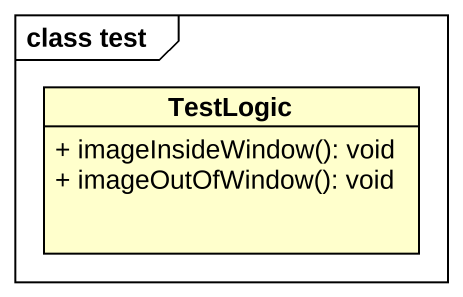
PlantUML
@startuml
mainframe class test
hide circle
hide empty members
skinparam classAttributeIconSize 0
class TestLogic {
  + imageInsideWindow(): void
  + imageOutOfWindow(): void
}
@enduml
